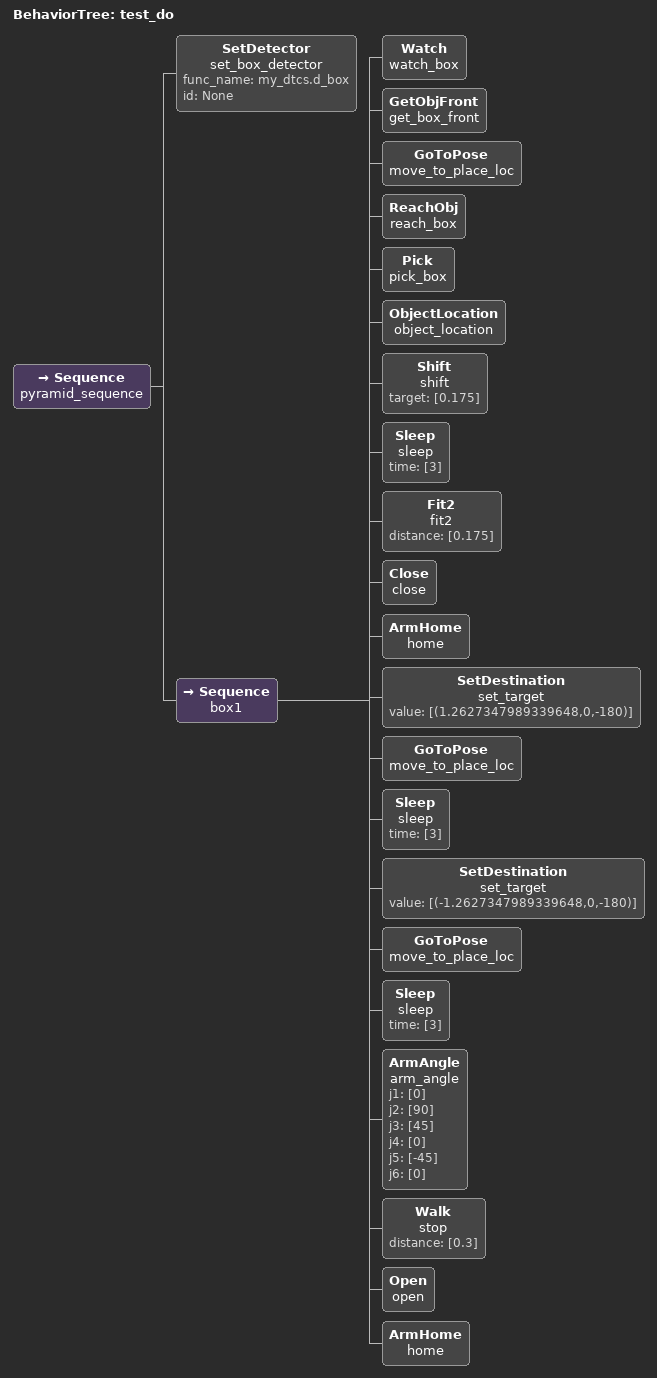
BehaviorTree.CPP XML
<root>
  <BehaviorTree ID="test_do">
    <Sequence name="pyramid_sequence">

      <!--  (共通) 検出器セット  -->
      <SetDetector name="set_box_detector" func_name="my_dtcs.d_box" id="None"/>

      <!-- 1段目 真ん中 -->
      <Sequence name="box1">
        <!-- 検出 -->
        <Watch name="watch_box"/>
        <!-- 移動先を對象物手前に決定 -->
        <GetObjFront name="get_box_front"/>
        <!-- 決定した座標に移動する -->
        <GoToPose name="move_to_place_loc"/>
        <!-- 對象物に距離を縮める -->
        <ReachObj name="reach_box"/>
        <!-- アームを指定の角度に動かす j1="角度" j2="角度" j3="角度" j4="角度" j5="角度" j6="角度" -->
        <Pick name="pick_box"/>
        <!-- 對象物との位置・距離を表示 -->
        <ObjectLocation name="object_location"/>
        <!-- 向きを調整 target="距離" -->
        <Shift name="shift" target="[0.175]"/>
        <!-- 3秒待機 time="時間" -->
        <Sleep name="sleep" time="[3]"/>
        <!-- 對象物がグリッパーの中心に来るようにアームを調整 distance="距離" -->
        <Fit2 name="fit2" distance="[0.175]"/>
        <!-- グリッパーを閉じる -->
        <Close name="close"/>
        <!-- アームをホームポジションに戻す -->
        <ArmHome name="home"/>
        <!-- 移動先を設定 value="(x, y, theta)" -->
        <SetDestination name="set_target" value ="[(1.2627347989339648,0,-180)]"/>
        <!-- 移動先に移動 -->
        <GoToPose name="move_to_place_loc" />
        <!-- 3秒待機 time="時間" -->
        <Sleep name="sleep" time="[3]"/>
        <!-- 移動先を設定 value="(x, y, theta)" -->
        <SetDestination name="set_target" value ="[(-1.2627347989339648,0,-180)]"/>
        <!-- 以下は理論値 -->
        <!-- 一段目真ん中 "[(-1.2627347989339648,0,-180)]" -->
        <!-- 一段目右 "[(-1.2627347989339648,0.05,-180)]" -->
        <!-- 一段目左 "[(-1.2627347989339648,-0.05,-180)]" -->
        <!-- 二段目右 "[(-1.2627347989339648,0.025,-180)]" -->
        <!-- 二段目左 "[(-1.2627347989339648,-0.025,-180)]" -->
        <!-- 三段目中央 "[(-1.2627347989339648,0,-180)]" -->
        <!-- 移動先に移動 -->
        <GoToPose name="move_to_place_loc" />
        <!-- 3秒待機 time="時間" -->
        <Sleep name="sleep" time="[3]"/>
        <!-- アームを指定の角度に動かす j1="角度" j2="角度" j3="角度" j4="角度" j5="角度" j6="角度" -->
        <ArmAngle name="arm_angle" j1="[0]" j2="[90]" j3="[45]" j4="[0]" j5="[-45]" j6="[0]"/>
        <!-- 以下は理論値 -->
        <!-- 一段目 j1="[0]" j2="[90]" j3="[40]" j4="[0]" j5="[-40]" j6="[0]" -->
        <!-- 二・三段目 j1="[0]" j2="[90]" j3="[10]" j4="[0]" j5="[-10]" j6="[0]" -->
        <!-- 位置調整 -->
        <Walk name="stop" distance="[0.3]"/>
        <!-- グリッパーを開く -->
        <Open name="open"/>
        <!-- アームをホームポジションに戻す -->
        <ArmHome name="home"/>

      </Sequence>
    </Sequence>
  </BehaviorTree>
</root>
